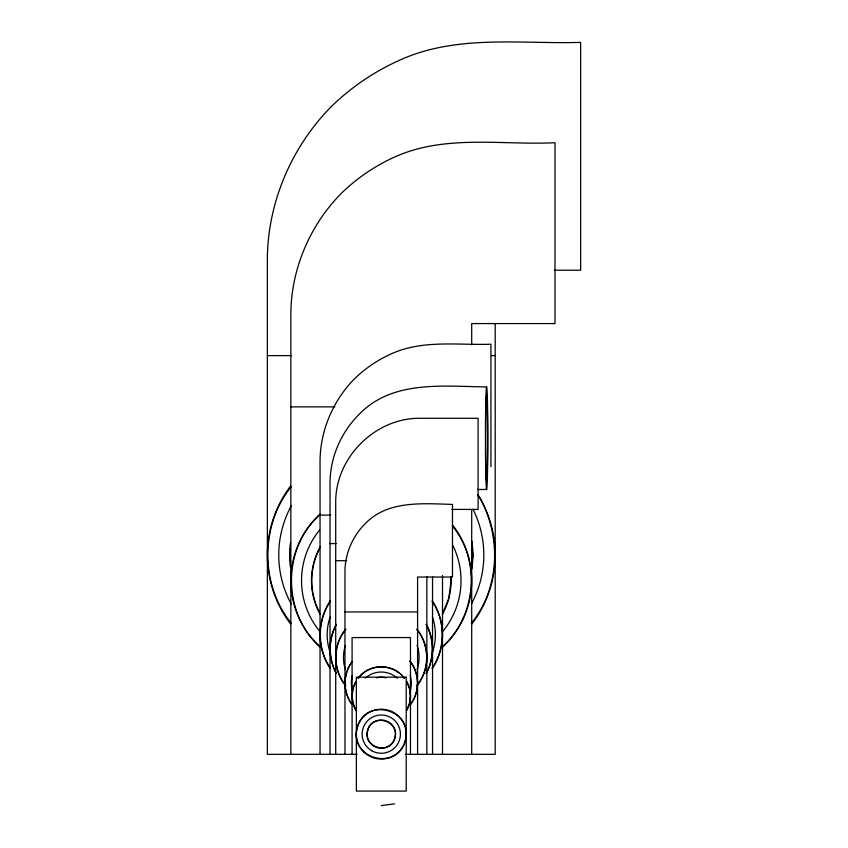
<?xml version="1.0" encoding="UTF-8"?>
<svg xmlns="http://www.w3.org/2000/svg" width="848" height="848" viewBox="0 0 848 848"><rect width="100%" height="100%" fill="white"/><g stroke="black" fill="none" stroke-linecap="round" stroke-linejoin="round"><path stroke-width="1.27" d="M290.472 548.741L289.645 554.974L290.472 561.217M471.933 562.468L472.919 554.974L471.764 546.239M319.325 549.313C309.255 568.616 309.255 592.604 319.325 611.906M336.423 624.457C328.24 639.551 328.24 658.377 336.423 673.471M442.741 613.115L448.719 598.677L451.094 580.615L450.585 576.735M426.141 673.471C434.324 658.377 434.324 639.551 426.141 624.457M291.277 486.731C260.05 524.764 260.05 585.184 291.277 623.216M330.497 601.179C316.94 620.683 316.94 648.762 330.497 668.266M345.836 629.481C332.617 644.946 332.617 670.058 345.836 685.534M351.994 662.161C342.836 674.033 342.836 692.244 351.994 704.116M358.322 678.336C368.689 663.2 393.875 663.2 404.242 678.336M416.718 685.534C429.947 670.058 429.947 644.946 416.718 629.481M432.067 668.266C445.624 648.762 445.624 620.683 432.067 601.179M471.276 623.216C499.97 588.565 501.369 536.752 479.936 498.02L477.572 494.946M409.838 705.048C419.961 692.869 419.961 673.397 409.838 661.217M320.459 514.28C281.833 547.49 281.833 613.729 320.459 646.939M442.094 646.939C475.961 617.418 481.494 560.698 452.408 526.036M381.282 805.6L394.553 803.851M554.348 270.236L580.636 270.236L580.636 42.4C521.319 44.128 458.885 34.567 402.641 58.862C376.205 70.267 352.068 86.39 331.42 106.456C291.86 146.481 268.063 201.591 267.364 257.962L267.364 754.338L357.146 754.338M267.364 355.619L291.68 355.619M491.321 355.619L495.2 355.619M486.625 386.953C443.038 386.381 391.426 379.713 358.301 415.234C340.854 432.893 330.349 457.22 330.031 482.099L330.02 754.338M290.853 406.881L334.822 406.881M477.392 489.476L486.625 489.476M451.825 509.415L478.113 509.415L478.113 418.276L419.665 418.276C375.07 417.99 335.426 457.634 335.713 502.228L335.713 754.338M320.046 515.107L330.688 515.107M330.02 543.589L336.317 543.589M335.713 560.676L346.641 560.676M344.966 611.938L417.587 611.938M405.249 754.338L495.2 754.338L495.2 324.095M490.928 466.686L490.928 344.224C458.291 345.295 423.915 339.762 392.963 353.107C378.706 359.245 365.7 367.937 354.57 378.749C333.253 400.32 320.427 430.031 320.046 460.411L320.046 754.338M471.7 344.733L471.7 323.576L555.005 323.576L555.005 142.729C502.694 145.273 447.394 134.599 397.585 155.725C376.724 164.724 357.686 177.444 341.394 193.27C310.198 224.847 291.415 268.318 290.853 312.785L290.853 754.338M471.7 509.542L471.7 754.338M442.508 575.569L442.508 754.338M432.544 576.513L432.544 754.338M426.851 576.375L426.851 754.338M417.587 754.338L417.587 577.053L452.482 577.053L452.482 504.422C422.823 503.542 387.176 500.129 364.725 524.181C352.535 536.519 345.189 553.5 344.966 570.874L344.966 754.338M410.474 754.338L410.474 637.569L352.09 637.569L352.09 754.338M477.954 494.713A113.918 113.918 0 0 1 472.05 623.81M290.504 623.81A113.918 113.918 0 0 1 290.504 486.148M473.078 509.319A102.523 102.523 0 0 1 471.308 604.03M291.246 604.03A102.523 102.523 0 0 1 291.246 505.927M471.859 541.13A91.637 91.637 0 0 1 471.859 568.828M290.514 567.566A91.637 91.637 0 0 1 290.514 542.391M453.023 525.569A90.418 90.418 0 0 1 442.391 647.257M320.173 647.257A90.418 90.418 0 0 1 320.173 513.962M452.79 545.317A79.744 79.744 0 0 1 442.91 631.209M319.643 631.209A79.744 79.744 0 0 1 319.643 530.011M450.988 576.714A69.812 69.812 0 0 1 442.38 614.387M320.184 614.387A69.812 69.812 0 0 1 320.184 546.833M432.416 617.037A54.113 54.113 0 0 1 432.416 652.409M330.137 652.409A54.113 54.113 0 0 1 330.137 617.037M432.374 600.978A61.236 61.236 0 0 1 432.374 668.468M330.19 668.468A61.236 61.236 0 0 1 330.19 600.978M426.268 624.382A51.262 51.262 0 0 1 426.268 673.535M336.296 673.535A51.262 51.262 0 0 1 336.296 624.382M410.093 661.037A36.316 36.316 0 0 1 410.093 705.239M351.761 704.285A36.316 36.316 0 0 1 351.761 661.991M410.22 675.379A29.956 29.956 0 0 1 410.22 690.887M352.344 690.887A29.956 29.956 0 0 1 352.344 675.379M417.025 629.237A45.569 45.569 0 0 1 417.025 685.767M345.539 685.767A45.569 45.569 0 0 1 345.539 629.237M417.099 645.36A37.821 37.821 0 0 1 417.099 669.655M345.465 669.655A37.821 37.821 0 0 1 345.465 645.36M365.265 678.177A23.924 23.924 0 0 1 397.288 678.177M376.438 677.859A18.73 18.73 0 0 1 386.126 677.859M358.121 678.177A29.192 29.192 0 0 1 404.443 678.177M353.086 688.396L352.09 695.954L353.086 703.511L356.001 710.55A29.192 29.192 0 0 1 356.001 681.357L353.086 688.396M357.209 727.679C348.517 758.854 397.299 771.924 405.355 740.58C414.047 709.416 365.265 696.346 357.209 727.679M367.629 730.478C362.276 747.83 390.896 755.504 394.924 737.792C400.288 720.44 371.668 712.765 367.629 730.478M410.474 695.954L409.478 703.511L406.563 710.55A29.192 29.192 0 0 0 406.563 681.357L409.478 688.396L410.474 695.954M406.203 677.17L356.361 677.17L356.361 791.089L406.203 791.089L406.203 677.17M487.452 474.456A51.262 1.166 -90 0 0 486.932 388.691A51.262 1.166 -90 0 0 485.501 451.475A51.262 1.166 -90 0 0 487.452 474.456M487.324 468.817A43.29 0.986 -90 0 0 486.879 396.398A43.29 0.986 -90 0 0 485.681 449.419A43.29 0.986 -90 0 0 487.324 468.817M374.212 746.367A14.13 14.13 0 0 0 395.412 734.135A14.13 14.13 0 0 0 374.212 721.902A14.13 14.13 0 0 0 374.212 746.367M371.71 750.713A19.144 19.144 0 0 0 400.415 734.135A19.144 19.144 0 0 0 371.71 717.556A19.144 19.144 0 0 0 371.71 750.713M363.654 751.752A24.921 24.921 0 0 0 405.355 740.58A24.921 24.921 0 0 0 374.827 710.062A24.921 24.921 0 0 0 363.654 751.752"/></g></svg>
